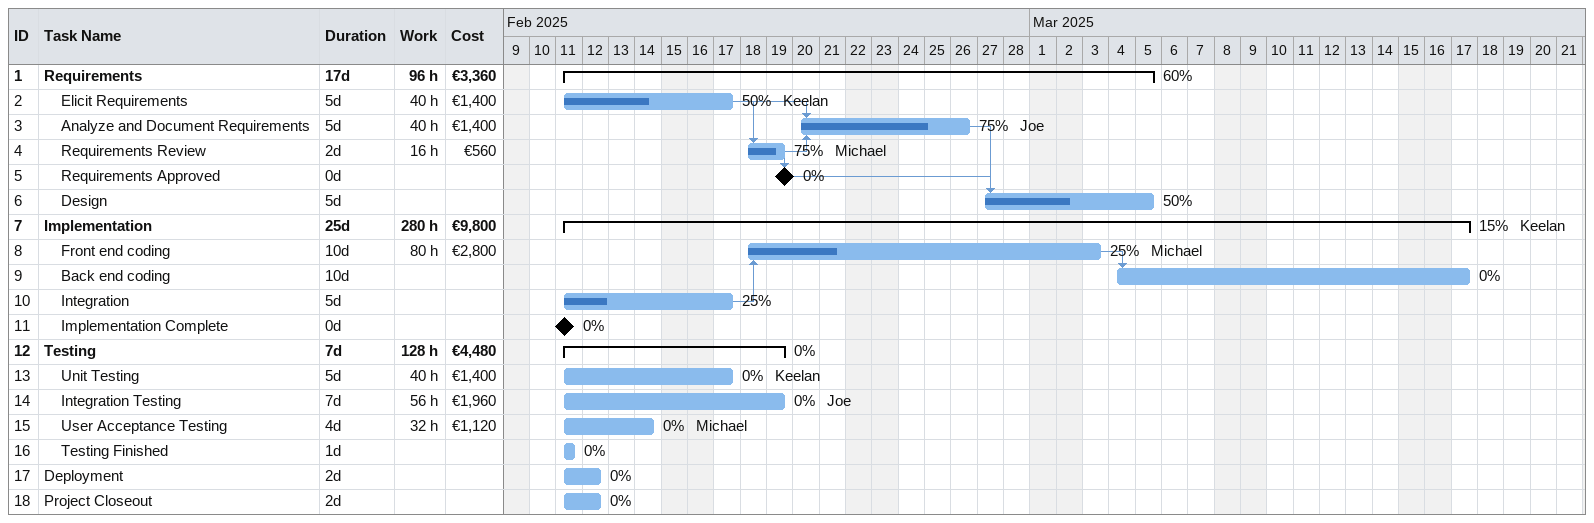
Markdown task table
| ID | Level | Task | Duration | Start | Finish | Predecessors | Resources | % complete | Work (h) | Cost (€) |
|---|---|---|---|---|---|---|---|---|---|---|
| 1 | 1 | **Requirements** | 17d | 2025-02-11 | 2025-03-05 |  |  | 60 | 96 | 3360 |
| 2 | 2 | Elicit Requirements | 5d | 2025-02-11 | 2025-02-17 |  | Keelan | 50 | 40 | 1400 |
| 3 | 2 | Analyze and Document Requirements | 5d | 2025-02-20 | 2025-02-26 | 2, 4 | Joe | 75 | 40 | 1400 |
| 4 | 2 | Requirements Review | 2d | 2025-02-18 | 2025-02-19 | 2 | Michael | 75 | 16 | 560 |
| 5 | 2 | Requirements Approved | 0d | 2025-02-19 | 2025-02-19 | 4 |  | 0 |  |  |
| 6 | 2 | Design | 5d | 2025-02-27 | 2025-03-05 | 3, 5 |  | 50 |  |  |
| 7 | 1 | **Implementation** | 25d | 2025-02-11 | 2025-03-17 |  | Keelan | 15 | 280 | 9800 |
| 8 | 2 | Front end coding | 10d | 2025-02-18 | 2025-03-03 | 10 | Michael | 25 | 80 | 2800 |
| 9 | 2 | Back end coding | 10d | 2025-03-04 | 2025-03-17 | 8 |  | 0 |  |  |
| 10 | 2 | Integration | 5d | 2025-02-11 | 2025-02-17 |  |  | 25 |  |  |
| 11 | 2 | Implementation Complete | 0d | 2025-02-11 | 2025-02-11 |  |  | 0 |  |  |
| 12 | 1 | **Testing** | 7d | 2025-02-11 | 2025-02-19 |  |  | 0 | 128 | 4480 |
| 13 | 2 | Unit Testing | 5d | 2025-02-11 | 2025-02-17 |  | Keelan | 0 | 40 | 1400 |
| 14 | 2 | Integration Testing | 7d | 2025-02-11 | 2025-02-19 |  | Joe | 0 | 56 | 1960 |
| 15 | 2 | User Acceptance Testing | 4d | 2025-02-11 | 2025-02-14 |  | Michael | 0 | 32 | 1120 |
| 16 | 2 | Testing Finished | 1d | 2025-02-11 | 2025-02-11 |  |  | 0 |  |  |
| 17 | 1 | Deployment | 2d | 2025-02-11 | 2025-02-12 |  |  | 0 |  |  |
| 18 | 1 | Project Closeout | 2d | 2025-02-11 | 2025-02-12 |  |  | 0 |  |  |
